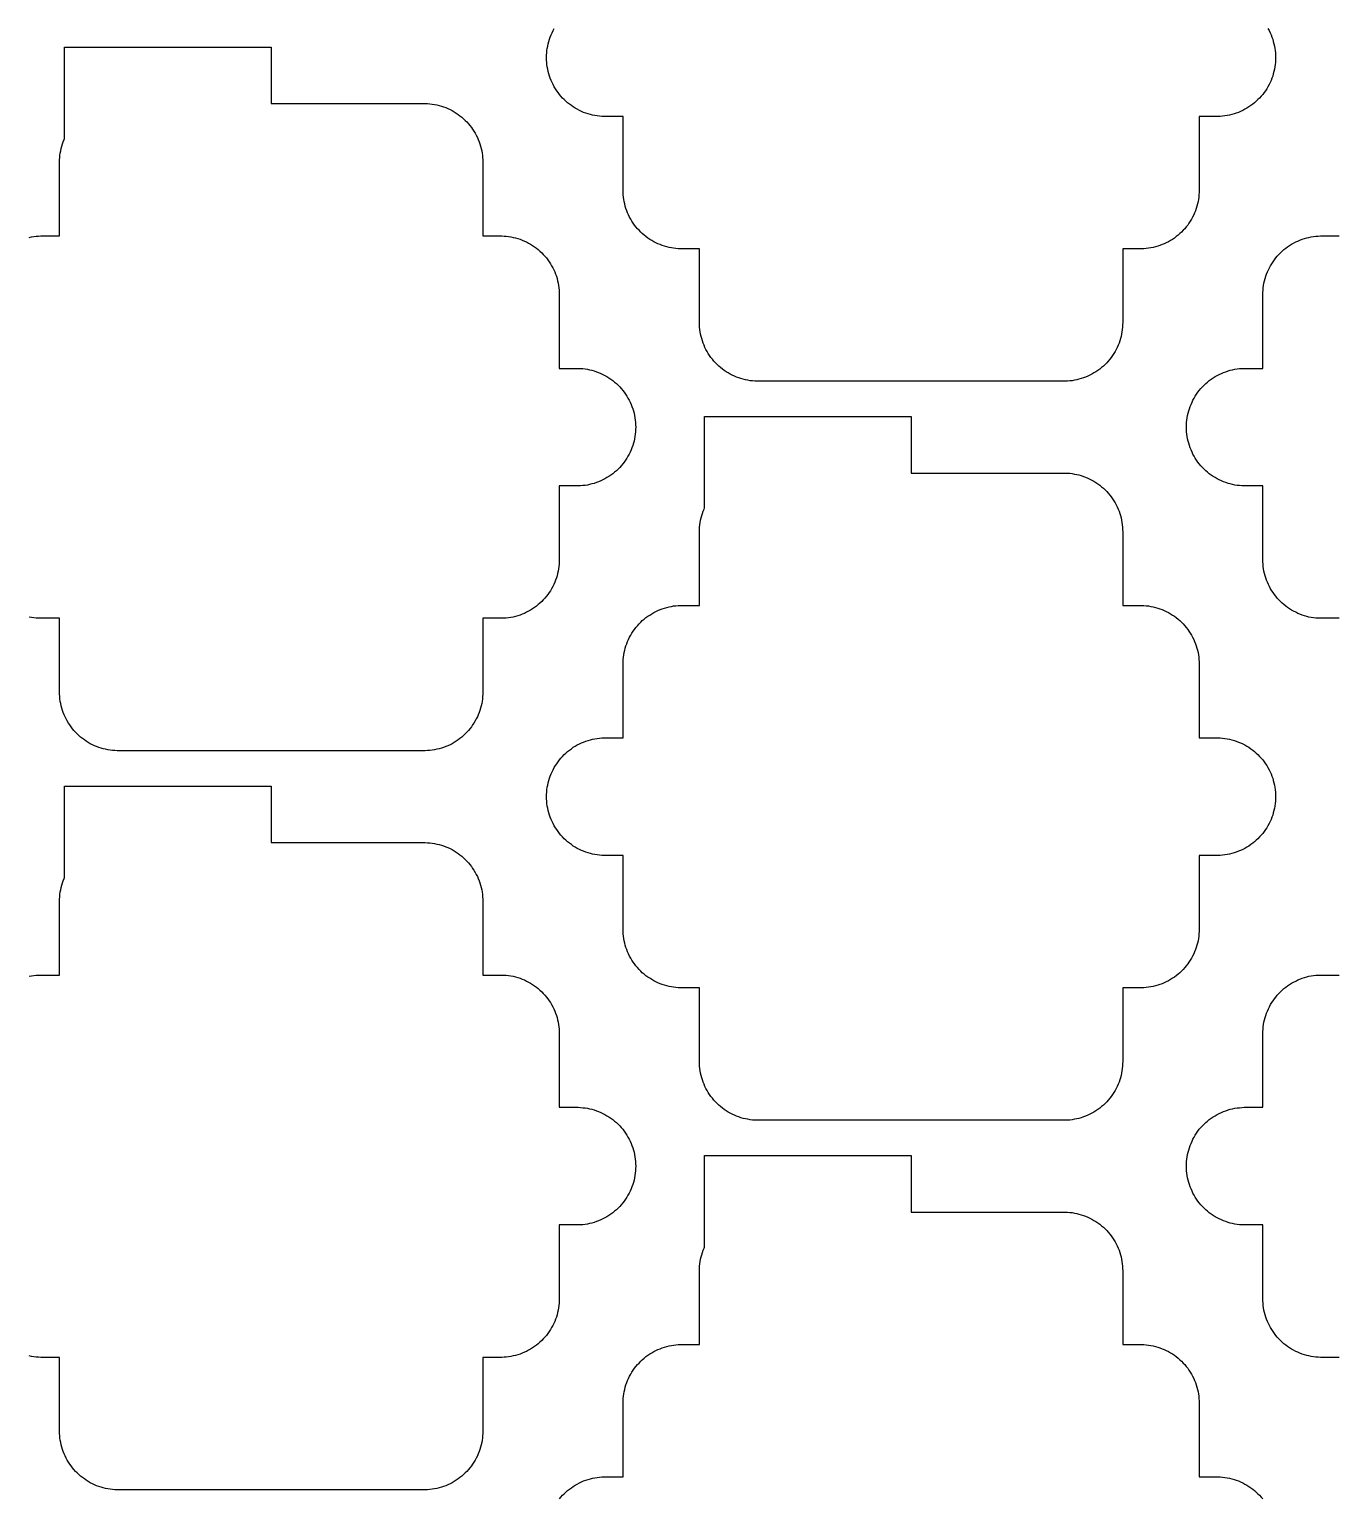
# Model space of a CAD drawing. Extents: x -49 to 54, y -38 to 38.
# Drawn here: x -31.99 to -20.87, y 5.03 to 17.52 of the extents above; entities that cross this region are included whole.
import ezdxf

# ---------------------------------------------------------------- set-up
doc = ezdxf.new("R2010")
doc.units = 0
doc.layers.add('CONDUCTIVE_LAYER_BACK_LAYER', color=2, linetype='CONTINUOUS')

msp = doc.modelspace()

# ---------------------------------------------------------------- linework, layer by layer
at = {"layer": 'CONDUCTIVE_LAYER_BACK_LAYER'}
for points in [[(-21.454, 17.527), (-21.444, 17.51), (-21.435, 17.492), (-21.427, 17.474), (-21.42, 17.455), (-21.413, 17.437), (-21.408, 17.418), (-21.403, 17.398), (-21.398, 17.379), (-21.395, 17.359), (-21.392, 17.34), (-21.39, 17.32), (-21.389, 17.3), (-21.388, 17.28), (-21.389, 17.26), (-21.39, 17.24), (-21.392, 17.221), (-21.395, 17.201), (-21.398, 17.181), (-21.403, 17.162), (-21.408, 17.143), (-21.413, 17.124), (-21.42, 17.105), (-21.427, 17.087), (-21.435, 17.068), (-21.444, 17.051), (-21.454, 17.033), (-21.464, 17.016), (-21.475, 16.999), (-21.486, 16.983), (-21.498, 16.967), (-21.511, 16.952), (-21.524, 16.937), (-21.538, 16.923), (-21.553, 16.91), (-21.568, 16.896), (-21.583, 16.884), (-21.599, 16.872), (-21.616, 16.861), (-21.633, 16.851), (-21.65, 16.841), (-21.668, 16.832), (-21.686, 16.823), (-21.704, 16.815), (-21.723, 16.809), (-21.741, 16.802), (-21.761, 16.797), (-21.78, 16.792), (-21.799, 16.788), (-21.819, 16.785), (-21.839, 16.783), (-21.859, 16.781), (-21.878, 16.78), (-22.038, 16.78), (-22.038, 16.154), (-22.039, 16.135), (-22.04, 16.115), (-22.042, 16.095), (-22.045, 16.075), (-22.048, 16.056), (-22.053, 16.036), (-22.058, 16.017), (-22.063, 15.998), (-22.07, 15.979), (-22.077, 15.961), (-22.085, 15.943), (-22.094, 15.925), (-22.104, 15.907), (-22.114, 15.89), (-22.125, 15.874), (-22.136, 15.857), (-22.148, 15.842), (-22.161, 15.826), (-22.174, 15.812), (-22.188, 15.797), (-22.203, 15.784), (-22.218, 15.771), (-22.233, 15.758), (-22.249, 15.746), (-22.266, 15.735), (-22.283, 15.725), (-22.3, 15.715), (-22.318, 15.706), (-22.336, 15.697), (-22.354, 15.69), (-22.373, 15.683), (-22.391, 15.676), (-22.411, 15.671), (-22.43, 15.666), (-22.449, 15.662), (-22.469, 15.659), (-22.489, 15.657), (-22.509, 15.655), (-22.528, 15.654), (-22.688, 15.654), (-22.688, 15.029), (-22.689, 15.009), (-22.69, 14.989), (-22.692, 14.969), (-22.695, 14.949), (-22.698, 14.93), (-22.703, 14.91), (-22.708, 14.891), (-22.713, 14.872), (-22.72, 14.853), (-22.727, 14.835), (-22.735, 14.817), (-22.744, 14.799), (-22.754, 14.781), (-22.764, 14.764), (-22.775, 14.748), (-22.786, 14.731), (-22.798, 14.716), (-22.811, 14.7), (-22.824, 14.686), (-22.838, 14.672), (-22.853, 14.658), (-22.868, 14.645), (-22.883, 14.632), (-22.899, 14.621), (-22.916, 14.609), (-22.933, 14.599), (-22.95, 14.589), (-22.968, 14.58), (-22.986, 14.572), (-23.004, 14.564), (-23.023, 14.557), (-23.041, 14.551), (-23.061, 14.545), (-23.08, 14.54), (-23.099, 14.537), (-23.119, 14.533), (-23.139, 14.531), (-23.159, 14.529), (-23.178, 14.529), (-25.798, 14.529), (-25.818, 14.529), (-25.838, 14.531), (-25.858, 14.533), (-25.877, 14.537), (-25.897, 14.54), (-25.916, 14.545), (-25.935, 14.551), (-25.954, 14.557), (-25.973, 14.564), (-25.991, 14.572), (-26.009, 14.58), (-26.027, 14.589), (-26.044, 14.599), (-26.061, 14.609), (-26.077, 14.621), (-26.093, 14.632), (-26.109, 14.645), (-26.124, 14.658), (-26.138, 14.672), (-26.152, 14.686), (-26.166, 14.7), (-26.178, 14.716), (-26.191, 14.731), (-26.202, 14.748), (-26.213, 14.764), (-26.223, 14.781), (-26.233, 14.799), (-26.241, 14.817), (-26.249, 14.835), (-26.257, 14.853), (-26.263, 14.872), (-26.269, 14.891), (-26.274, 14.91), (-26.279, 14.93), (-26.282, 14.949), (-26.285, 14.969), (-26.287, 14.989), (-26.288, 15.009), (-26.288, 15.029), (-26.288, 15.654), (-26.448, 15.654), (-26.468, 15.655), (-26.488, 15.657), (-26.508, 15.659), (-26.527, 15.662), (-26.547, 15.666), (-26.566, 15.671), (-26.585, 15.676), (-26.604, 15.683), (-26.623, 15.69), (-26.641, 15.697), (-26.659, 15.706), (-26.677, 15.715), (-26.694, 15.725), (-26.711, 15.735), (-26.727, 15.746), (-26.743, 15.758), (-26.759, 15.771), (-26.774, 15.784), (-26.788, 15.797), (-26.802, 15.812), (-26.816, 15.826), (-26.828, 15.842), (-26.841, 15.857), (-26.852, 15.874), (-26.863, 15.89), (-26.873, 15.907), (-26.883, 15.925), (-26.891, 15.943), (-26.899, 15.961), (-26.907, 15.979), (-26.913, 15.998), (-26.919, 16.017), (-26.924, 16.036), (-26.929, 16.056), (-26.932, 16.075), (-26.935, 16.095), (-26.937, 16.115), (-26.938, 16.135), (-26.938, 16.154), (-26.938, 16.78), (-27.098, 16.78), (-27.118, 16.781), (-27.138, 16.783), (-27.158, 16.785), (-27.177, 16.788), (-27.197, 16.792), (-27.216, 16.797), (-27.235, 16.802), (-27.254, 16.809), (-27.273, 16.815), (-27.291, 16.823), (-27.309, 16.832), (-27.327, 16.841), (-27.344, 16.851), (-27.361, 16.861), (-27.377, 16.872), (-27.393, 16.884), (-27.409, 16.896), (-27.424, 16.91), (-27.438, 16.923), (-27.452, 16.937), (-27.466, 16.952), (-27.478, 16.967), (-27.491, 16.983), (-27.502, 16.999), (-27.513, 17.016), (-27.523, 17.033), (-27.533, 17.051), (-27.541, 17.068), (-27.549, 17.087), (-27.557, 17.105), (-27.563, 17.124), (-27.569, 17.143), (-27.574, 17.162), (-27.579, 17.181), (-27.582, 17.201), (-27.585, 17.221), (-27.587, 17.24), (-27.588, 17.26), (-27.588, 17.28), (-27.588, 17.3), (-27.587, 17.32), (-27.585, 17.34), (-27.582, 17.359), (-27.579, 17.379), (-27.574, 17.398), (-27.569, 17.418), (-27.563, 17.437), (-27.557, 17.455), (-27.549, 17.474), (-27.541, 17.492), (-27.533, 17.51), (-27.523, 17.527)], [(-31.989, 15.752), (-31.969, 15.756), (-31.95, 15.759), (-31.93, 15.762), (-31.91, 15.763), (-31.89, 15.764), (-31.73, 15.764), (-31.73, 16.39), (-31.73, 16.41), (-31.729, 16.43), (-31.727, 16.45), (-31.724, 16.469), (-31.72, 16.489), (-31.716, 16.508), (-31.711, 16.527), (-31.705, 16.546), (-31.699, 16.565), (-31.691, 16.584), (-31.687, 16.593), (-31.687, 17.37), (-29.93, 17.37), (-29.93, 16.89), (-28.62, 16.89), (-28.6, 16.889), (-28.581, 16.888), (-28.561, 16.885), (-28.541, 16.882), (-28.522, 16.878), (-28.502, 16.873), (-28.483, 16.868), (-28.464, 16.862), (-28.446, 16.855), (-28.427, 16.847), (-28.409, 16.839), (-28.392, 16.83), (-28.375, 16.82), (-28.358, 16.809), (-28.341, 16.798), (-28.325, 16.786), (-28.31, 16.774), (-28.295, 16.761), (-28.28, 16.747), (-28.266, 16.733), (-28.253, 16.718), (-28.24, 16.703), (-28.228, 16.687), (-28.217, 16.671), (-28.206, 16.654), (-28.196, 16.637), (-28.186, 16.62), (-28.177, 16.602), (-28.169, 16.584), (-28.162, 16.565), (-28.155, 16.546), (-28.149, 16.527), (-28.144, 16.508), (-28.14, 16.489), (-28.137, 16.469), (-28.134, 16.45), (-28.132, 16.43), (-28.131, 16.41), (-28.13, 16.39), (-28.13, 15.764), (-27.97, 15.764), (-27.95, 15.763), (-27.931, 15.762), (-27.911, 15.759), (-27.891, 15.756), (-27.872, 15.752), (-27.852, 15.748), (-27.833, 15.742), (-27.814, 15.736), (-27.796, 15.729), (-27.777, 15.721), (-27.759, 15.713), (-27.742, 15.704), (-27.725, 15.694), (-27.708, 15.683), (-27.691, 15.672), (-27.675, 15.66), (-27.66, 15.648), (-27.645, 15.635), (-27.63, 15.621), (-27.616, 15.607), (-27.603, 15.592), (-27.59, 15.577), (-27.578, 15.561), (-27.567, 15.545), (-27.556, 15.528), (-27.546, 15.511), (-27.536, 15.494), (-27.527, 15.476), (-27.519, 15.458), (-27.512, 15.439), (-27.505, 15.421), (-27.499, 15.402), (-27.494, 15.382), (-27.49, 15.363), (-27.487, 15.343), (-27.484, 15.324), (-27.482, 15.304), (-27.481, 15.284), (-27.48, 15.264), (-27.48, 14.638), (-27.32, 14.638), (-27.3, 14.637), (-27.281, 14.636), (-27.261, 14.634), (-27.241, 14.63), (-27.222, 14.626), (-27.202, 14.622), (-27.183, 14.616), (-27.164, 14.61), (-27.146, 14.603), (-27.127, 14.595), (-27.109, 14.587), (-27.092, 14.578), (-27.075, 14.568), (-27.058, 14.558), (-27.041, 14.546), (-27.025, 14.535), (-27.01, 14.522), (-26.995, 14.509), (-26.98, 14.495), (-26.966, 14.481), (-26.953, 14.466), (-26.94, 14.451), (-26.928, 14.435), (-26.917, 14.419), (-26.906, 14.403), (-26.896, 14.385), (-26.886, 14.368), (-26.877, 14.35), (-26.869, 14.332), (-26.862, 14.314), (-26.855, 14.295), (-26.849, 14.276), (-26.844, 14.257), (-26.84, 14.237), (-26.837, 14.218), (-26.834, 14.198), (-26.832, 14.178), (-26.831, 14.158), (-26.83, 14.138), (-26.831, 14.118), (-26.832, 14.099), (-26.834, 14.079), (-26.837, 14.059), (-26.84, 14.04), (-26.844, 14.02), (-26.849, 14.001), (-26.855, 13.982), (-26.862, 13.963), (-26.869, 13.945), (-26.877, 13.927), (-26.886, 13.909), (-26.896, 13.891), (-26.906, 13.874), (-26.917, 13.857), (-26.928, 13.841), (-26.94, 13.826), (-26.953, 13.81), (-26.966, 13.796), (-26.98, 13.781), (-26.995, 13.768), (-27.01, 13.755), (-27.025, 13.742), (-27.041, 13.73), (-27.058, 13.719), (-27.075, 13.709), (-27.092, 13.699), (-27.109, 13.69), (-27.127, 13.681), (-27.146, 13.674), (-27.164, 13.667), (-27.183, 13.66), (-27.202, 13.655), (-27.222, 13.65), (-27.241, 13.646), (-27.261, 13.643), (-27.281, 13.641), (-27.3, 13.639), (-27.32, 13.638), (-27.48, 13.638), (-27.48, 13.013), (-27.481, 12.993), (-27.482, 12.973), (-27.484, 12.953), (-27.487, 12.933), (-27.49, 12.914), (-27.494, 12.894), (-27.499, 12.875), (-27.505, 12.856), (-27.512, 12.837), (-27.519, 12.819), (-27.527, 12.801), (-27.536, 12.783), (-27.546, 12.765), (-27.556, 12.748), (-27.567, 12.732), (-27.578, 12.715), (-27.59, 12.7), (-27.603, 12.684), (-27.616, 12.67), (-27.63, 12.655), (-27.645, 12.642), (-27.66, 12.629), (-27.675, 12.616), (-27.691, 12.605), (-27.708, 12.593), (-27.725, 12.583), (-27.742, 12.573), (-27.759, 12.564), (-27.777, 12.555), (-27.796, 12.548), (-27.814, 12.541), (-27.833, 12.535), (-27.852, 12.529), (-27.872, 12.524), (-27.891, 12.521), (-27.911, 12.517), (-27.931, 12.515), (-27.95, 12.513), (-27.97, 12.513), (-28.13, 12.513), (-28.13, 11.887), (-28.131, 11.867), (-28.132, 11.847), (-28.134, 11.827), (-28.137, 11.807), (-28.14, 11.788), (-28.144, 11.769), (-28.149, 11.749), (-28.155, 11.73), (-28.162, 11.712), (-28.169, 11.693), (-28.177, 11.675), (-28.186, 11.657), (-28.196, 11.64), (-28.206, 11.622), (-28.217, 11.606), (-28.228, 11.59), (-28.24, 11.574), (-28.253, 11.559), (-28.266, 11.544), (-28.28, 11.53), (-28.295, 11.516), (-28.31, 11.503), (-28.325, 11.491), (-28.341, 11.479), (-28.358, 11.468), (-28.375, 11.457), (-28.392, 11.447), (-28.409, 11.438), (-28.427, 11.43), (-28.446, 11.422), (-28.464, 11.415), (-28.483, 11.409), (-28.502, 11.403), (-28.522, 11.399), (-28.541, 11.395), (-28.561, 11.392), (-28.581, 11.389), (-28.6, 11.388), (-28.62, 11.387), (-31.24, 11.387), (-31.26, 11.388), (-31.28, 11.389), (-31.3, 11.392), (-31.319, 11.395), (-31.339, 11.399), (-31.358, 11.403), (-31.377, 11.409), (-31.396, 11.415), (-31.415, 11.422), (-31.433, 11.43), (-31.451, 11.438), (-31.469, 11.447), (-31.486, 11.457), (-31.503, 11.468), (-31.519, 11.479), (-31.535, 11.491), (-31.551, 11.503), (-31.566, 11.516), (-31.58, 11.53), (-31.594, 11.544), (-31.608, 11.559), (-31.62, 11.574), (-31.632, 11.59), (-31.644, 11.606), (-31.655, 11.622), (-31.665, 11.64), (-31.674, 11.657), (-31.683, 11.675), (-31.691, 11.693), (-31.699, 11.712), (-31.705, 11.73), (-31.711, 11.749), (-31.716, 11.769), (-31.72, 11.788), (-31.724, 11.807), (-31.727, 11.827), (-31.729, 11.847), (-31.73, 11.867), (-31.73, 11.887), (-31.73, 12.513), (-31.89, 12.513), (-31.91, 12.513), (-31.93, 12.515), (-31.95, 12.517), (-31.969, 12.521), (-31.989, 12.524)], [(-20.847, 12.513), (-21.006, 12.513), (-21.026, 12.513), (-21.046, 12.515), (-21.066, 12.517), (-21.086, 12.521), (-21.105, 12.524), (-21.124, 12.529), (-21.143, 12.535), (-21.162, 12.541), (-21.181, 12.548), (-21.199, 12.555), (-21.217, 12.564), (-21.235, 12.573), (-21.252, 12.583), (-21.269, 12.593), (-21.286, 12.605), (-21.302, 12.616), (-21.317, 12.629), (-21.332, 12.642), (-21.347, 12.655), (-21.36, 12.67), (-21.374, 12.684), (-21.387, 12.7), (-21.399, 12.715), (-21.41, 12.732), (-21.421, 12.748), (-21.431, 12.765), (-21.441, 12.783), (-21.449, 12.801), (-21.457, 12.819), (-21.465, 12.837), (-21.471, 12.856), (-21.477, 12.875), (-21.482, 12.894), (-21.487, 12.914), (-21.49, 12.933), (-21.493, 12.953), (-21.495, 12.973), (-21.496, 12.993), (-21.497, 13.013), (-21.497, 13.638), (-21.656, 13.638), (-21.676, 13.639), (-21.696, 13.641), (-21.716, 13.643), (-21.736, 13.646), (-21.755, 13.65), (-21.774, 13.655), (-21.793, 13.66), (-21.812, 13.667), (-21.831, 13.674), (-21.849, 13.681), (-21.867, 13.69), (-21.885, 13.699), (-21.902, 13.709), (-21.919, 13.719), (-21.936, 13.73), (-21.952, 13.742), (-21.967, 13.755), (-21.982, 13.768), (-21.997, 13.781), (-22.01, 13.796), (-22.024, 13.81), (-22.037, 13.826), (-22.049, 13.841), (-22.06, 13.857), (-22.071, 13.874), (-22.081, 13.891), (-22.091, 13.909), (-22.099, 13.927), (-22.107, 13.945), (-22.115, 13.963), (-22.121, 13.982), (-22.127, 14.001), (-22.132, 14.02), (-22.137, 14.04), (-22.14, 14.059), (-22.143, 14.079), (-22.145, 14.099), (-22.146, 14.118), (-22.147, 14.138), (-22.146, 14.158), (-22.145, 14.178), (-22.143, 14.198), (-22.14, 14.218), (-22.137, 14.237), (-22.132, 14.257), (-22.127, 14.276), (-22.121, 14.295), (-22.115, 14.314), (-22.107, 14.332), (-22.099, 14.35), (-22.091, 14.368), (-22.081, 14.385), (-22.071, 14.403), (-22.06, 14.419), (-22.049, 14.435), (-22.037, 14.451), (-22.024, 14.466), (-22.01, 14.481), (-21.997, 14.495), (-21.982, 14.509), (-21.967, 14.522), (-21.952, 14.535), (-21.936, 14.546), (-21.919, 14.558), (-21.902, 14.568), (-21.885, 14.578), (-21.867, 14.587), (-21.849, 14.595), (-21.831, 14.603), (-21.812, 14.61), (-21.793, 14.616), (-21.774, 14.622), (-21.755, 14.626), (-21.736, 14.63), (-21.716, 14.634), (-21.696, 14.636), (-21.676, 14.637), (-21.656, 14.638), (-21.497, 14.638), (-21.497, 15.264), (-21.496, 15.284), (-21.495, 15.304), (-21.493, 15.324), (-21.49, 15.343), (-21.487, 15.363), (-21.482, 15.382), (-21.477, 15.402), (-21.471, 15.421), (-21.465, 15.439), (-21.457, 15.458), (-21.449, 15.476), (-21.441, 15.494), (-21.431, 15.511), (-21.421, 15.528), (-21.41, 15.545), (-21.399, 15.561), (-21.387, 15.577), (-21.374, 15.592), (-21.36, 15.607), (-21.347, 15.621), (-21.332, 15.635), (-21.317, 15.648), (-21.302, 15.66), (-21.286, 15.672), (-21.269, 15.683), (-21.252, 15.694), (-21.235, 15.704), (-21.217, 15.713), (-21.199, 15.721), (-21.181, 15.729), (-21.162, 15.736), (-21.143, 15.742), (-21.124, 15.748), (-21.105, 15.752), (-21.086, 15.756), (-21.066, 15.759), (-21.046, 15.762), (-21.026, 15.763), (-21.006, 15.764), (-20.847, 15.764)], [(-31.989, 9.469), (-31.969, 9.472), (-31.95, 9.476), (-31.93, 9.478), (-31.91, 9.48), (-31.89, 9.48), (-31.73, 9.48), (-31.73, 10.106), (-31.73, 10.126), (-31.729, 10.146), (-31.727, 10.166), (-31.724, 10.186), (-31.72, 10.205), (-31.716, 10.224), (-31.711, 10.244), (-31.705, 10.263), (-31.699, 10.281), (-31.691, 10.3), (-31.687, 10.309), (-31.687, 11.087), (-29.93, 11.087), (-29.93, 10.606), (-28.62, 10.606), (-28.6, 10.605), (-28.581, 10.604), (-28.561, 10.601), (-28.541, 10.598), (-28.522, 10.594), (-28.502, 10.59), (-28.483, 10.584), (-28.464, 10.578), (-28.446, 10.571), (-28.427, 10.563), (-28.409, 10.555), (-28.392, 10.546), (-28.375, 10.536), (-28.358, 10.525), (-28.341, 10.514), (-28.325, 10.502), (-28.31, 10.49), (-28.295, 10.477), (-28.28, 10.463), (-28.266, 10.449), (-28.253, 10.434), (-28.24, 10.419), (-28.228, 10.403), (-28.217, 10.387), (-28.206, 10.371), (-28.196, 10.353), (-28.186, 10.336), (-28.177, 10.318), (-28.169, 10.3), (-28.162, 10.281), (-28.155, 10.263), (-28.149, 10.244), (-28.144, 10.224), (-28.14, 10.205), (-28.137, 10.186), (-28.134, 10.166), (-28.132, 10.146), (-28.131, 10.126), (-28.13, 10.106), (-28.13, 9.48), (-27.97, 9.48), (-27.95, 9.48), (-27.931, 9.478), (-27.911, 9.476), (-27.891, 9.472), (-27.872, 9.469), (-27.852, 9.464), (-27.833, 9.458), (-27.814, 9.452), (-27.796, 9.445), (-27.777, 9.438), (-27.759, 9.429), (-27.742, 9.42), (-27.725, 9.41), (-27.708, 9.4), (-27.691, 9.388), (-27.675, 9.377), (-27.66, 9.364), (-27.645, 9.351), (-27.63, 9.338), (-27.616, 9.323), (-27.603, 9.309), (-27.59, 9.293), (-27.578, 9.278), (-27.567, 9.261), (-27.556, 9.245), (-27.546, 9.228), (-27.536, 9.21), (-27.527, 9.192), (-27.519, 9.174), (-27.512, 9.156), (-27.505, 9.137), (-27.499, 9.118), (-27.494, 9.099), (-27.49, 9.079), (-27.487, 9.06), (-27.484, 9.04), (-27.482, 9.02), (-27.481, 9), (-27.48, 8.98), (-27.48, 8.355), (-27.32, 8.355), (-27.3, 8.354), (-27.281, 8.352), (-27.261, 8.35), (-27.241, 8.347), (-27.222, 8.343), (-27.202, 8.338), (-27.183, 8.333), (-27.164, 8.326), (-27.146, 8.319), (-27.127, 8.312), (-27.109, 8.303), (-27.092, 8.294), (-27.075, 8.284), (-27.058, 8.274), (-27.041, 8.263), (-27.025, 8.251), (-27.01, 8.238), (-26.995, 8.225), (-26.98, 8.212), (-26.966, 8.197), (-26.953, 8.183), (-26.94, 8.168), (-26.928, 8.152), (-26.917, 8.136), (-26.906, 8.119), (-26.896, 8.102), (-26.886, 8.084), (-26.877, 8.066), (-26.869, 8.048), (-26.862, 8.03), (-26.855, 8.011), (-26.849, 7.992), (-26.844, 7.973), (-26.84, 7.953), (-26.837, 7.934), (-26.834, 7.914), (-26.832, 7.894), (-26.831, 7.875), (-26.83, 7.855), (-26.831, 7.835), (-26.832, 7.815), (-26.834, 7.795), (-26.837, 7.775), (-26.84, 7.756), (-26.844, 7.736), (-26.849, 7.717), (-26.855, 7.698), (-26.862, 7.679), (-26.869, 7.661), (-26.877, 7.643), (-26.886, 7.625), (-26.896, 7.608), (-26.906, 7.59), (-26.917, 7.574), (-26.928, 7.558), (-26.94, 7.542), (-26.953, 7.527), (-26.966, 7.512), (-26.98, 7.498), (-26.995, 7.484), (-27.01, 7.471), (-27.025, 7.458), (-27.041, 7.447), (-27.058, 7.435), (-27.075, 7.425), (-27.092, 7.415), (-27.109, 7.406), (-27.127, 7.398), (-27.146, 7.39), (-27.164, 7.383), (-27.183, 7.377), (-27.202, 7.371), (-27.222, 7.367), (-27.241, 7.363), (-27.261, 7.359), (-27.281, 7.357), (-27.3, 7.356), (-27.32, 7.355), (-27.48, 7.355), (-27.48, 6.729), (-27.481, 6.709), (-27.482, 6.689), (-27.484, 6.669), (-27.487, 6.65), (-27.49, 6.63), (-27.494, 6.611), (-27.499, 6.591), (-27.505, 6.572), (-27.512, 6.554), (-27.519, 6.535), (-27.527, 6.517), (-27.536, 6.499), (-27.546, 6.482), (-27.556, 6.465), (-27.567, 6.448), (-27.578, 6.432), (-27.59, 6.416), (-27.603, 6.401), (-27.616, 6.386), (-27.63, 6.372), (-27.645, 6.358), (-27.66, 6.345), (-27.675, 6.333), (-27.691, 6.321), (-27.708, 6.31), (-27.725, 6.299), (-27.742, 6.289), (-27.759, 6.28), (-27.777, 6.272), (-27.796, 6.264), (-27.814, 6.257), (-27.833, 6.251), (-27.852, 6.245), (-27.872, 6.241), (-27.891, 6.237), (-27.911, 6.234), (-27.931, 6.231), (-27.95, 6.23), (-27.97, 6.229), (-28.13, 6.229), (-28.13, 5.603), (-28.131, 5.583), (-28.132, 5.563), (-28.134, 5.543), (-28.137, 5.524), (-28.14, 5.504), (-28.144, 5.485), (-28.149, 5.466), (-28.155, 5.447), (-28.162, 5.428), (-28.169, 5.409), (-28.177, 5.391), (-28.186, 5.373), (-28.196, 5.356), (-28.206, 5.339), (-28.217, 5.322), (-28.228, 5.306), (-28.24, 5.29), (-28.253, 5.275), (-28.266, 5.26), (-28.28, 5.246), (-28.295, 5.232), (-28.31, 5.219), (-28.325, 5.207), (-28.341, 5.195), (-28.358, 5.184), (-28.375, 5.173), (-28.392, 5.163), (-28.409, 5.154), (-28.427, 5.146), (-28.446, 5.138), (-28.464, 5.131), (-28.483, 5.125), (-28.502, 5.12), (-28.522, 5.115), (-28.541, 5.111), (-28.561, 5.108), (-28.581, 5.105), (-28.6, 5.104), (-28.62, 5.103), (-31.24, 5.103), (-31.26, 5.104), (-31.28, 5.105), (-31.3, 5.108), (-31.319, 5.111), (-31.339, 5.115), (-31.358, 5.12), (-31.377, 5.125), (-31.396, 5.131), (-31.415, 5.138), (-31.433, 5.146), (-31.451, 5.154), (-31.469, 5.163), (-31.486, 5.173), (-31.503, 5.184), (-31.519, 5.195), (-31.535, 5.207), (-31.551, 5.219), (-31.566, 5.232), (-31.58, 5.246), (-31.594, 5.26), (-31.608, 5.275), (-31.62, 5.29), (-31.632, 5.306), (-31.644, 5.322), (-31.655, 5.339), (-31.665, 5.356), (-31.674, 5.373), (-31.683, 5.391), (-31.691, 5.409), (-31.699, 5.428), (-31.705, 5.447), (-31.711, 5.466), (-31.716, 5.485), (-31.72, 5.504), (-31.724, 5.524), (-31.727, 5.543), (-31.729, 5.563), (-31.73, 5.583), (-31.73, 5.603), (-31.73, 6.229), (-31.89, 6.229), (-31.91, 6.23), (-31.93, 6.231), (-31.95, 6.234), (-31.969, 6.237), (-31.989, 6.241)], [(-20.847, 6.229), (-21.006, 6.229), (-21.026, 6.23), (-21.046, 6.231), (-21.066, 6.234), (-21.086, 6.237), (-21.105, 6.241), (-21.124, 6.245), (-21.143, 6.251), (-21.162, 6.257), (-21.181, 6.264), (-21.199, 6.272), (-21.217, 6.28), (-21.235, 6.289), (-21.252, 6.299), (-21.269, 6.31), (-21.286, 6.321), (-21.302, 6.333), (-21.317, 6.345), (-21.332, 6.358), (-21.347, 6.372), (-21.36, 6.386), (-21.374, 6.401), (-21.387, 6.416), (-21.399, 6.432), (-21.41, 6.448), (-21.421, 6.465), (-21.431, 6.482), (-21.441, 6.499), (-21.449, 6.517), (-21.457, 6.535), (-21.465, 6.554), (-21.471, 6.572), (-21.477, 6.591), (-21.482, 6.611), (-21.487, 6.63), (-21.49, 6.65), (-21.493, 6.669), (-21.495, 6.689), (-21.496, 6.709), (-21.497, 6.729), (-21.497, 7.355), (-21.656, 7.355), (-21.676, 7.356), (-21.696, 7.357), (-21.716, 7.359), (-21.736, 7.363), (-21.755, 7.367), (-21.774, 7.371), (-21.793, 7.377), (-21.812, 7.383), (-21.831, 7.39), (-21.849, 7.398), (-21.867, 7.406), (-21.885, 7.415), (-21.902, 7.425), (-21.919, 7.435), (-21.936, 7.447), (-21.952, 7.458), (-21.967, 7.471), (-21.982, 7.484), (-21.997, 7.498), (-22.01, 7.512), (-22.024, 7.527), (-22.037, 7.542), (-22.049, 7.558), (-22.06, 7.574), (-22.071, 7.59), (-22.081, 7.608), (-22.091, 7.625), (-22.099, 7.643), (-22.107, 7.661), (-22.115, 7.679), (-22.121, 7.698), (-22.127, 7.717), (-22.132, 7.736), (-22.137, 7.756), (-22.14, 7.775), (-22.143, 7.795), (-22.145, 7.815), (-22.146, 7.835), (-22.147, 7.855), (-22.146, 7.875), (-22.145, 7.894), (-22.143, 7.914), (-22.14, 7.934), (-22.137, 7.953), (-22.132, 7.973), (-22.127, 7.992), (-22.121, 8.011), (-22.115, 8.03), (-22.107, 8.048), (-22.099, 8.066), (-22.091, 8.084), (-22.081, 8.102), (-22.071, 8.119), (-22.06, 8.136), (-22.049, 8.152), (-22.037, 8.168), (-22.024, 8.183), (-22.01, 8.197), (-21.997, 8.212), (-21.982, 8.225), (-21.967, 8.238), (-21.952, 8.251), (-21.936, 8.263), (-21.919, 8.274), (-21.902, 8.284), (-21.885, 8.294), (-21.867, 8.303), (-21.849, 8.312), (-21.831, 8.319), (-21.812, 8.326), (-21.793, 8.333), (-21.774, 8.338), (-21.755, 8.343), (-21.736, 8.347), (-21.716, 8.35), (-21.696, 8.352), (-21.676, 8.354), (-21.656, 8.355), (-21.497, 8.355), (-21.497, 8.98), (-21.496, 9), (-21.495, 9.02), (-21.493, 9.04), (-21.49, 9.06), (-21.487, 9.079), (-21.482, 9.099), (-21.477, 9.118), (-21.471, 9.137), (-21.465, 9.156), (-21.457, 9.174), (-21.449, 9.192), (-21.441, 9.21), (-21.431, 9.228), (-21.421, 9.245), (-21.41, 9.261), (-21.399, 9.278), (-21.387, 9.293), (-21.374, 9.309), (-21.36, 9.323), (-21.347, 9.338), (-21.332, 9.351), (-21.317, 9.364), (-21.302, 9.377), (-21.286, 9.388), (-21.269, 9.4), (-21.252, 9.41), (-21.235, 9.42), (-21.217, 9.429), (-21.199, 9.438), (-21.181, 9.445), (-21.162, 9.452), (-21.143, 9.458), (-21.124, 9.464), (-21.105, 9.469), (-21.086, 9.472), (-21.066, 9.476), (-21.046, 9.478), (-21.026, 9.48), (-21.006, 9.48), (-20.847, 9.48)], [(-27.478, 5.026), (-27.466, 5.041), (-27.452, 5.056), (-27.438, 5.07), (-27.424, 5.083), (-27.409, 5.097), (-27.393, 5.109), (-27.377, 5.121), (-27.361, 5.132), (-27.344, 5.142), (-27.327, 5.152), (-27.309, 5.161), (-27.291, 5.17), (-27.273, 5.178), (-27.254, 5.184), (-27.235, 5.191), (-27.216, 5.196), (-27.197, 5.201), (-27.177, 5.205), (-27.158, 5.208), (-27.138, 5.21), (-27.118, 5.212), (-27.098, 5.213), (-26.938, 5.213), (-26.938, 5.839), (-26.938, 5.858), (-26.937, 5.878), (-26.935, 5.898), (-26.932, 5.918), (-26.929, 5.937), (-26.924, 5.957), (-26.919, 5.976), (-26.913, 5.995), (-26.907, 6.014), (-26.899, 6.032), (-26.891, 6.05), (-26.883, 6.068), (-26.873, 6.086), (-26.863, 6.103), (-26.852, 6.119), (-26.841, 6.136), (-26.828, 6.151), (-26.816, 6.167), (-26.802, 6.181), (-26.788, 6.196), (-26.774, 6.209), (-26.759, 6.222), (-26.743, 6.235), (-26.727, 6.247), (-26.711, 6.258), (-26.694, 6.268), (-26.677, 6.278), (-26.659, 6.287), (-26.641, 6.296), (-26.623, 6.303), (-26.604, 6.31), (-26.585, 6.317), (-26.566, 6.322), (-26.547, 6.327), (-26.527, 6.331), (-26.508, 6.334), (-26.488, 6.336), (-26.468, 6.338), (-26.448, 6.339), (-26.288, 6.339), (-26.288, 6.964), (-26.288, 6.984), (-26.287, 7.004), (-26.285, 7.024), (-26.282, 7.044), (-26.279, 7.063), (-26.274, 7.083), (-26.269, 7.102), (-26.263, 7.121), (-26.257, 7.14), (-26.249, 7.158), (-26.245, 7.167), (-26.245, 7.945), (-24.488, 7.945), (-24.488, 7.464), (-23.178, 7.464), (-23.159, 7.464), (-23.139, 7.462), (-23.119, 7.46), (-23.099, 7.456), (-23.08, 7.453), (-23.061, 7.448), (-23.041, 7.442), (-23.023, 7.436), (-23.004, 7.429), (-22.986, 7.421), (-22.968, 7.413), (-22.95, 7.404), (-22.933, 7.394), (-22.916, 7.384), (-22.899, 7.372), (-22.883, 7.361), (-22.868, 7.348), (-22.853, 7.335), (-22.838, 7.322), (-22.824, 7.307), (-22.811, 7.293), (-22.798, 7.277), (-22.786, 7.262), (-22.775, 7.245), (-22.764, 7.229), (-22.754, 7.212), (-22.744, 7.194), (-22.735, 7.176), (-22.727, 7.158), (-22.72, 7.14), (-22.713, 7.121), (-22.708, 7.102), (-22.703, 7.083), (-22.698, 7.063), (-22.695, 7.044), (-22.692, 7.024), (-22.69, 7.004), (-22.689, 6.984), (-22.688, 6.964), (-22.688, 6.339), (-22.528, 6.339), (-22.509, 6.338), (-22.489, 6.336), (-22.469, 6.334), (-22.449, 6.331), (-22.43, 6.327), (-22.411, 6.322), (-22.391, 6.317), (-22.373, 6.31), (-22.354, 6.303), (-22.336, 6.296), (-22.318, 6.287), (-22.3, 6.278), (-22.283, 6.268), (-22.266, 6.258), (-22.249, 6.247), (-22.233, 6.235), (-22.218, 6.222), (-22.203, 6.209), (-22.188, 6.196), (-22.174, 6.181), (-22.161, 6.167), (-22.148, 6.151), (-22.136, 6.136), (-22.125, 6.119), (-22.114, 6.103), (-22.104, 6.086), (-22.094, 6.068), (-22.085, 6.05), (-22.077, 6.032), (-22.07, 6.014), (-22.063, 5.995), (-22.058, 5.976), (-22.053, 5.957), (-22.048, 5.937), (-22.045, 5.918), (-22.042, 5.898), (-22.04, 5.878), (-22.039, 5.858), (-22.038, 5.839), (-22.038, 5.213), (-21.878, 5.213), (-21.859, 5.212), (-21.839, 5.21), (-21.819, 5.208), (-21.799, 5.205), (-21.78, 5.201), (-21.761, 5.196), (-21.741, 5.191), (-21.723, 5.184), (-21.704, 5.178), (-21.686, 5.17), (-21.668, 5.161), (-21.65, 5.152), (-21.633, 5.142), (-21.616, 5.132), (-21.599, 5.121), (-21.583, 5.109), (-21.568, 5.097), (-21.553, 5.083), (-21.538, 5.07), (-21.524, 5.056), (-21.511, 5.041), (-21.498, 5.026)]]:
    msp.add_lwpolyline(points, dxfattribs=at)
msp.add_lwpolyline([(-22.688, 8.745), (-22.689, 8.725), (-22.69, 8.705), (-22.692, 8.685), (-22.695, 8.666), (-22.698, 8.646), (-22.703, 8.627), (-22.708, 8.607), (-22.713, 8.588), (-22.72, 8.57), (-22.727, 8.551), (-22.735, 8.533), (-22.744, 8.515), (-22.754, 8.498), (-22.764, 8.481), (-22.775, 8.464), (-22.786, 8.448), (-22.798, 8.432), (-22.811, 8.417), (-22.824, 8.402), (-22.838, 8.388), (-22.853, 8.374), (-22.868, 8.361), (-22.883, 8.349), (-22.899, 8.337), (-22.916, 8.326), (-22.933, 8.315), (-22.95, 8.305), (-22.968, 8.296), (-22.986, 8.288), (-23.004, 8.28), (-23.023, 8.273), (-23.041, 8.267), (-23.061, 8.261), (-23.08, 8.257), (-23.099, 8.253), (-23.119, 8.25), (-23.139, 8.247), (-23.159, 8.246), (-23.178, 8.245), (-25.798, 8.245), (-25.818, 8.246), (-25.838, 8.247), (-25.858, 8.25), (-25.877, 8.253), (-25.897, 8.257), (-25.916, 8.261), (-25.935, 8.267), (-25.954, 8.273), (-25.973, 8.28), (-25.991, 8.288), (-26.009, 8.296), (-26.027, 8.305), (-26.044, 8.315), (-26.061, 8.326), (-26.077, 8.337), (-26.093, 8.349), (-26.109, 8.361), (-26.124, 8.374), (-26.138, 8.388), (-26.152, 8.402), (-26.166, 8.417), (-26.178, 8.432), (-26.191, 8.448), (-26.202, 8.464), (-26.213, 8.481), (-26.223, 8.498), (-26.233, 8.515), (-26.241, 8.533), (-26.249, 8.551), (-26.257, 8.57), (-26.263, 8.588), (-26.269, 8.607), (-26.274, 8.627), (-26.279, 8.646), (-26.282, 8.666), (-26.285, 8.685), (-26.287, 8.705), (-26.288, 8.725), (-26.288, 8.745), (-26.288, 9.371), (-26.448, 9.371), (-26.468, 9.372), (-26.488, 9.373), (-26.508, 9.376), (-26.527, 9.379), (-26.547, 9.383), (-26.566, 9.387), (-26.585, 9.393), (-26.604, 9.399), (-26.623, 9.406), (-26.641, 9.414), (-26.659, 9.422), (-26.677, 9.431), (-26.694, 9.441), (-26.711, 9.452), (-26.727, 9.463), (-26.743, 9.474), (-26.759, 9.487), (-26.774, 9.5), (-26.788, 9.514), (-26.802, 9.528), (-26.816, 9.543), (-26.828, 9.558), (-26.841, 9.574), (-26.852, 9.59), (-26.863, 9.606), (-26.873, 9.624), (-26.883, 9.641), (-26.891, 9.659), (-26.899, 9.677), (-26.907, 9.696), (-26.913, 9.714), (-26.919, 9.733), (-26.924, 9.752), (-26.929, 9.772), (-26.932, 9.791), (-26.935, 9.811), (-26.937, 9.831), (-26.938, 9.851), (-26.938, 9.871), (-26.938, 10.497), (-27.098, 10.497), (-27.118, 10.497), (-27.138, 10.499), (-27.158, 10.501), (-27.177, 10.504), (-27.197, 10.508), (-27.216, 10.513), (-27.235, 10.519), (-27.254, 10.525), (-27.273, 10.532), (-27.291, 10.539), (-27.309, 10.548), (-27.327, 10.557), (-27.344, 10.567), (-27.361, 10.577), (-27.377, 10.589), (-27.393, 10.6), (-27.409, 10.613), (-27.424, 10.626), (-27.438, 10.639), (-27.452, 10.654), (-27.466, 10.668), (-27.478, 10.684), (-27.491, 10.699), (-27.502, 10.716), (-27.513, 10.732), (-27.523, 10.749), (-27.533, 10.767), (-27.541, 10.785), (-27.549, 10.803), (-27.557, 10.821), (-27.563, 10.84), (-27.569, 10.859), (-27.574, 10.878), (-27.579, 10.898), (-27.582, 10.917), (-27.585, 10.937), (-27.587, 10.957), (-27.588, 10.977), (-27.588, 10.997), (-27.588, 11.016), (-27.587, 11.036), (-27.585, 11.056), (-27.582, 11.076), (-27.579, 11.095), (-27.574, 11.115), (-27.569, 11.134), (-27.563, 11.153), (-27.557, 11.172), (-27.549, 11.19), (-27.541, 11.208), (-27.533, 11.226), (-27.523, 11.244), (-27.513, 11.261), (-27.502, 11.277), (-27.491, 11.294), (-27.478, 11.309), (-27.466, 11.325), (-27.452, 11.339), (-27.438, 11.354), (-27.424, 11.367), (-27.409, 11.38), (-27.393, 11.393), (-27.377, 11.404), (-27.361, 11.416), (-27.344, 11.426), (-27.327, 11.436), (-27.309, 11.445), (-27.291, 11.454), (-27.273, 11.461), (-27.254, 11.468), (-27.235, 11.474), (-27.216, 11.48), (-27.197, 11.485), (-27.177, 11.489), (-27.158, 11.492), (-27.138, 11.494), (-27.118, 11.496), (-27.098, 11.496), (-26.938, 11.496), (-26.938, 12.122), (-26.938, 12.142), (-26.937, 12.162), (-26.935, 12.182), (-26.932, 12.202), (-26.929, 12.221), (-26.924, 12.241), (-26.919, 12.26), (-26.913, 12.279), (-26.907, 12.297), (-26.899, 12.316), (-26.891, 12.334), (-26.883, 12.352), (-26.873, 12.369), (-26.863, 12.387), (-26.852, 12.403), (-26.841, 12.419), (-26.828, 12.435), (-26.816, 12.45), (-26.802, 12.465), (-26.788, 12.479), (-26.774, 12.493), (-26.759, 12.506), (-26.743, 12.519), (-26.727, 12.53), (-26.711, 12.541), (-26.694, 12.552), (-26.677, 12.562), (-26.659, 12.571), (-26.641, 12.579), (-26.623, 12.587), (-26.604, 12.594), (-26.585, 12.6), (-26.566, 12.606), (-26.547, 12.61), (-26.527, 12.614), (-26.508, 12.618), (-26.488, 12.62), (-26.468, 12.621), (-26.448, 12.622), (-26.288, 12.622), (-26.288, 13.248), (-26.288, 13.268), (-26.287, 13.288), (-26.285, 13.308), (-26.282, 13.327), (-26.279, 13.347), (-26.274, 13.366), (-26.269, 13.386), (-26.263, 13.405), (-26.257, 13.423), (-26.249, 13.442), (-26.245, 13.451), (-26.245, 14.229), (-24.488, 14.229), (-24.488, 13.748), (-23.178, 13.748), (-23.159, 13.747), (-23.139, 13.746), (-23.119, 13.743), (-23.099, 13.74), (-23.08, 13.736), (-23.061, 13.732), (-23.041, 13.726), (-23.023, 13.72), (-23.004, 13.713), (-22.986, 13.705), (-22.968, 13.697), (-22.95, 13.688), (-22.933, 13.678), (-22.916, 13.667), (-22.899, 13.656), (-22.883, 13.644), (-22.868, 13.632), (-22.853, 13.619), (-22.838, 13.605), (-22.824, 13.591), (-22.811, 13.576), (-22.798, 13.561), (-22.786, 13.545), (-22.775, 13.529), (-22.764, 13.512), (-22.754, 13.495), (-22.744, 13.478), (-22.735, 13.46), (-22.727, 13.442), (-22.72, 13.423), (-22.713, 13.405), (-22.708, 13.386), (-22.703, 13.366), (-22.698, 13.347), (-22.695, 13.327), (-22.692, 13.308), (-22.69, 13.288), (-22.689, 13.268), (-22.688, 13.248), (-22.688, 12.622), (-22.528, 12.622), (-22.509, 12.621), (-22.489, 12.62), (-22.469, 12.618), (-22.449, 12.614), (-22.43, 12.61), (-22.411, 12.606), (-22.391, 12.6), (-22.373, 12.594), (-22.354, 12.587), (-22.336, 12.579), (-22.318, 12.571), (-22.3, 12.562), (-22.283, 12.552), (-22.266, 12.541), (-22.249, 12.53), (-22.233, 12.519), (-22.218, 12.506), (-22.203, 12.493), (-22.188, 12.479), (-22.174, 12.465), (-22.161, 12.45), (-22.148, 12.435), (-22.136, 12.419), (-22.125, 12.403), (-22.114, 12.387), (-22.104, 12.369), (-22.094, 12.352), (-22.085, 12.334), (-22.077, 12.316), (-22.07, 12.297), (-22.063, 12.279), (-22.058, 12.26), (-22.053, 12.241), (-22.048, 12.221), (-22.045, 12.202), (-22.042, 12.182), (-22.04, 12.162), (-22.039, 12.142), (-22.038, 12.122), (-22.038, 11.496), (-21.878, 11.496), (-21.859, 11.496), (-21.839, 11.494), (-21.819, 11.492), (-21.799, 11.489), (-21.78, 11.485), (-21.761, 11.48), (-21.741, 11.474), (-21.723, 11.468), (-21.704, 11.461), (-21.686, 11.454), (-21.668, 11.445), (-21.65, 11.436), (-21.633, 11.426), (-21.616, 11.416), (-21.599, 11.404), (-21.583, 11.393), (-21.568, 11.38), (-21.553, 11.367), (-21.538, 11.354), (-21.524, 11.339), (-21.511, 11.325), (-21.498, 11.309), (-21.486, 11.294), (-21.475, 11.277), (-21.464, 11.261), (-21.454, 11.244), (-21.444, 11.226), (-21.435, 11.208), (-21.427, 11.19), (-21.42, 11.172), (-21.413, 11.153), (-21.408, 11.134), (-21.403, 11.115), (-21.398, 11.095), (-21.395, 11.076), (-21.392, 11.056), (-21.39, 11.036), (-21.389, 11.016), (-21.388, 10.997), (-21.389, 10.977), (-21.39, 10.957), (-21.392, 10.937), (-21.395, 10.917), (-21.398, 10.898), (-21.403, 10.878), (-21.408, 10.859), (-21.413, 10.84), (-21.42, 10.821), (-21.427, 10.803), (-21.435, 10.785), (-21.444, 10.767), (-21.454, 10.749), (-21.464, 10.732), (-21.475, 10.716), (-21.486, 10.699), (-21.498, 10.684), (-21.511, 10.668), (-21.524, 10.654), (-21.538, 10.639), (-21.553, 10.626), (-21.568, 10.613), (-21.583, 10.6), (-21.599, 10.589), (-21.616, 10.577), (-21.633, 10.567), (-21.65, 10.557), (-21.668, 10.548), (-21.686, 10.539), (-21.704, 10.532), (-21.723, 10.525), (-21.741, 10.519), (-21.761, 10.513), (-21.78, 10.508), (-21.799, 10.504), (-21.819, 10.501), (-21.839, 10.499), (-21.859, 10.497), (-21.878, 10.497), (-22.038, 10.497), (-22.038, 9.871), (-22.039, 9.851), (-22.04, 9.831), (-22.042, 9.811), (-22.045, 9.791), (-22.048, 9.772), (-22.053, 9.752), (-22.058, 9.733), (-22.063, 9.714), (-22.07, 9.696), (-22.077, 9.677), (-22.085, 9.659), (-22.094, 9.641), (-22.104, 9.624), (-22.114, 9.606), (-22.125, 9.59), (-22.136, 9.574), (-22.148, 9.558), (-22.161, 9.543), (-22.174, 9.528), (-22.188, 9.514), (-22.203, 9.5), (-22.218, 9.487), (-22.233, 9.474), (-22.249, 9.463), (-22.266, 9.452), (-22.283, 9.441), (-22.3, 9.431), (-22.318, 9.422), (-22.336, 9.414), (-22.354, 9.406), (-22.373, 9.399), (-22.391, 9.393), (-22.411, 9.387), (-22.43, 9.383), (-22.449, 9.379), (-22.469, 9.376), (-22.489, 9.373), (-22.509, 9.372), (-22.528, 9.371), (-22.688, 9.371)], close=True, dxfattribs=at)

doc.saveas('drawing.dxf')
